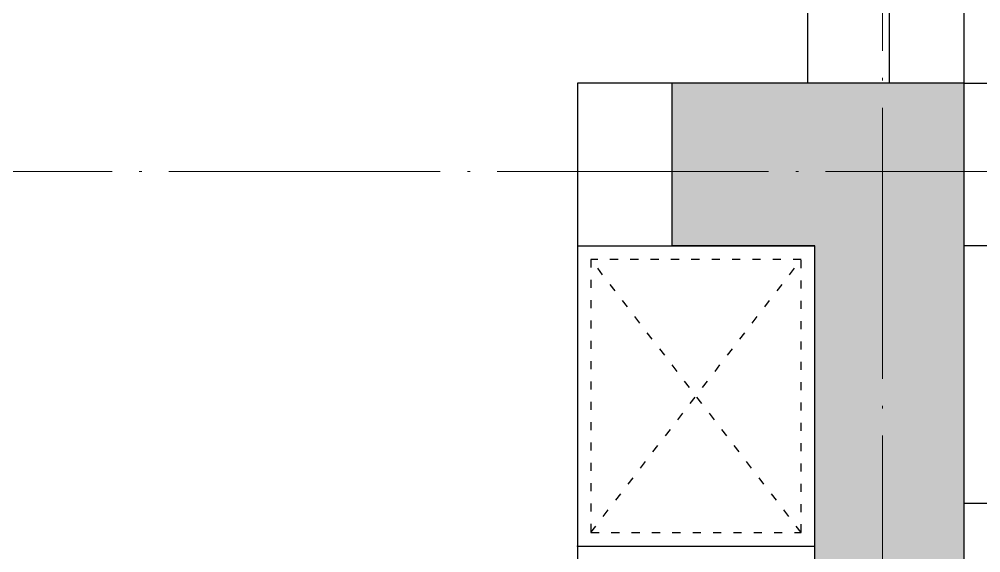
# Model space of a CAD drawing. Header units: inches. Extents: x -50945 to 250244, y -404780 to 18493.
# Drawn here: x 236662 to 238080, y -277531 to -276744 of the extents above; entities that cross this region are included whole.
import ezdxf

# ---------------------------------------------------------------- set-up
doc = ezdxf.new("R2010")
doc.units = ezdxf.units.IN
doc.header["$MEASUREMENT"] = 0
doc.linetypes.add('ACAD_ISO03W100', pattern=[30, 12, -18])
doc.linetypes.add('DOTE', pattern=[2.42, 2, -0.2, 0.02, -0.2])
for name, color, linetype in [('D-ARCHI', 250, 'Continuous'), ('EVH 立面填充', 8, 'Continuous'), ('IBS-003-建筑窗框', 3, 'Continuous'), ('IBS-182-原建筑非承重墙', 150, 'Continuous'), ('IBS-200-原建筑承重墙柱', 200, 'Continuous'), ('IBS-63-原建筑窗', 63, 'Continuous'), ('IDS-040-固定高家具', 40, 'Continuous')]:
    doc.layers.add(name, color=color, linetype=linetype)

msp = doc.modelspace()

# ---------------------------------------------------------------- hatches: boundary and pattern name
at = {"layer": 'EVH 立面填充'}
h = msp.add_hatch(color=256, dxfattribs=at)
h.dxf.hatch_style = 1
h.paths.add_polyline_path([(237835.24, -277078.62), (237835.24, -278528.62), (238055.24, -278528.62), (238055.24, -276838.62), (237625.24, -276838.62), (237625.24, -277078.62)])

# ---------------------------------------------------------------- linework, layer by layer
msp.add_point((237485.24, -277521.48))
at = {"layer": 'D-ARCHI', "color": 251, "linetype": 'DOTE', "lineweight": 5, "ltscale": 200}
for p, q in [((237935.24, -280178.62), (237935.24, -272638.38)), ((243575.24, -276968.62), (223235.24, -276968.62))]:
    msp.add_line(p, q, dxfattribs=at)
at = {"layer": 'IBS-003-建筑窗框', "color": 251, "ltscale": 10}
for p, q in [((238055.24, -276838.62), (238055.24, -275338.38)), ((237825.24, -276838.62), (237825.24, -275578.38))]:
    msp.add_line(p, q, dxfattribs=at)
at = {"layer": 'IBS-182-原建筑非承重墙'}
for p, q in [((238055.24, -276838.62), (238405.24, -276838.62)), ((238405.24, -277078.62), (238055.24, -277078.62))]:
    msp.add_line(p, q, dxfattribs=at)
msp.add_lwpolyline([(237485.24, -277078.62), (237625.24, -277078.62), (237625.24, -276838.62), (237485.24, -276838.62)], close=True, dxfattribs=at)
at = {"layer": 'IBS-200-原建筑承重墙柱', "ltscale": 0.02}
for p, q in [((237625.24, -277078.62), (237625.24, -276838.62)), ((238055.24, -276838.62), (237625.24, -276838.62)), ((238055.24, -278528.62), (238055.24, -276838.62)), ((237835.24, -277078.62), (237625.24, -277078.62)), ((237835.24, -278528.62), (237835.24, -277078.62))]:
    msp.add_line(p, q, dxfattribs=at)
at = {"layer": 'IBS-63-原建筑窗'}
msp.add_line((237945.24, -276838.62), (237945.24, -275458.38), dxfattribs=at)
at = {"layer": 'IDS-040-固定高家具'}
for p, q in [((237485.24, -277078.62), (237485.24, -280178.62)), ((237485.24, -277078.62), (237835.24, -277078.62)), ((240635.24, -277458.62), (238055.24, -277458.62)), ((237485.24, -277521.48), (237835.24, -277521.48))]:
    msp.add_line(p, q, dxfattribs=at)
at = {"layer": 'IDS-040-固定高家具', "linetype": 'ACAD_ISO03W100'}
for p, q in [((237505.24, -277501.48), (237815.24, -277098.62)), ((237815.24, -277501.48), (237505.24, -277098.62))]:
    msp.add_line(p, q, dxfattribs=at)
msp.add_lwpolyline([(237505.24, -277501.48), (237815.24, -277501.48), (237815.24, -277098.62), (237505.24, -277098.62)], close=True, dxfattribs=at)

doc.saveas('drawing.dxf')
